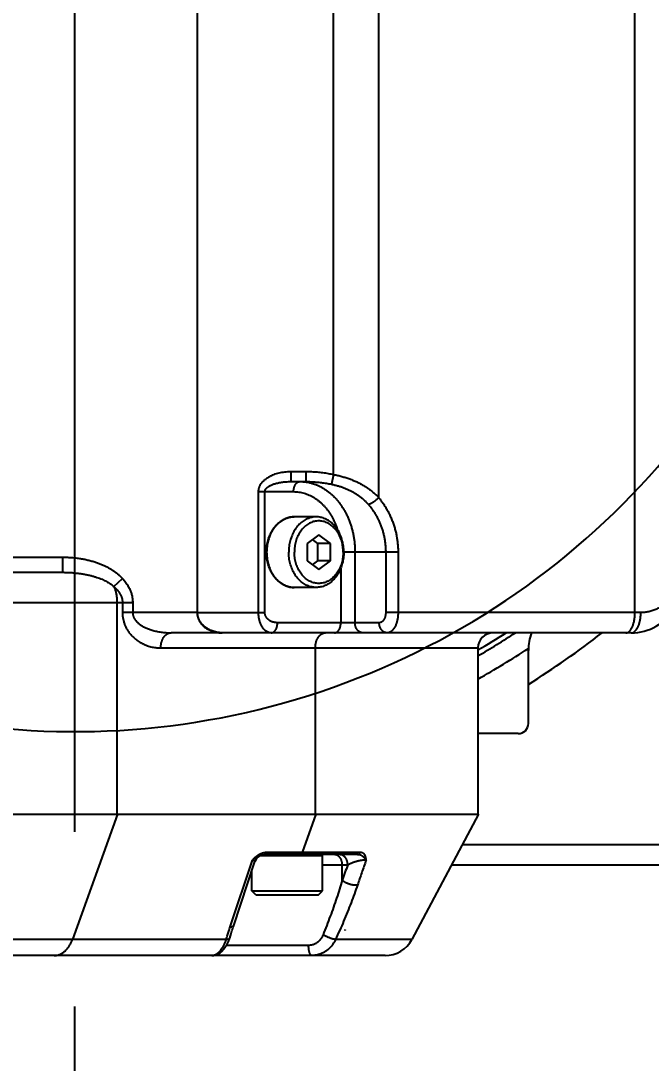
# Model space of a CAD drawing. Extents: x 0 to 4205, y 0 to 2970.
# Drawn here: x 2486.6 to 2549.1, y 2080.7 to 2184.1 of the extents above; entities that cross this region are included whole.
import ezdxf

# ---------------------------------------------------------------- set-up
doc = ezdxf.new("R2010")
doc.units = 0
doc.header["$LTSCALE"] = 231.275
doc.header["$PDMODE"] = 3
doc.header["$PDSIZE"] = 0.3125
doc.linetypes.add('CENTER', pattern=[0.6, 0.375, -0.075, 0.075, -0.075])
doc.layers.get('0').update_dxf_attribs({"linetype": 'CONTINUOUS'})
doc.layers.get('Defpoints').update_dxf_attribs({"linetype": 'CONTINUOUS'})
for name, color, linetype in [('5_ALL_CURVE', 7, 'CONTINUOUS'), ('95_ALL_DIM', 7, 'CONTINUOUS'), ('DEFAULT_1', 7, 'CENTER')]:
    doc.layers.add(name, color=color, linetype=linetype)
doc.styles.get("Standard").update_dxf_attribs({"font": 'txt', "width": 0.8})
doc.dimstyles.new('DIMSTYLE_1', dxfattribs={"dimtxt": 20, "dimasz": 7.5, "dimexe": 0.18, "dimexo": 0.0625, "dimgap": 0.09, "dimtad": 1, "dimdec": 3, "dimdsep": 46, "dimtxsty": 'Standard', "dimblk": 'OPEN', "dimblk1": 'OPEN', "dimblk2": 'OPEN', "dimcen": 0.09, "dimadec": 0, "dimazin": 0, "dimtp": 0.001, "dimtm": 0.001, "dimtfac": 1, "dimtdec": 3, "dimtofl": 0, "dimtmove": 0, "dimatfit": 3, "dimldrblk": 'OPEN', "dimfxl": 1, "dimtolj": 1, "dimarcsym": 0})
doc.dimstyles.new('DIMSTYLE_2', dxfattribs={"dimtxt": 20, "dimasz": 7.5, "dimexe": 0.18, "dimexo": 0.0625, "dimgap": 0.09, "dimtad": 1, "dimdec": 3, "dimdsep": 46, "dimtxsty": 'Standard', "dimblk": 'OPEN', "dimblk1": 'OPEN', "dimblk2": 'OPEN', "dimcen": 0.09, "dimadec": 0, "dimazin": 0, "dimtp": 0.5, "dimtm": 0.5, "dimtfac": 1, "dimtdec": 3, "dimtofl": 0, "dimtmove": 0, "dimatfit": 3, "dimldrblk": 'OPEN', "dimfxl": 1, "dimtolj": 1, "dimarcsym": 0})

# ---------------------------------------------------------------- blocks, each defined once
blk = doc.blocks.new('_OPEN')
at = {"color": 0, "linetype": 'ByBlock'}
for p, q in [((0, 0), (-1, 0.233)), ((-1, -0.233), (0, 0)), ((-1, 0), (0, 0))]:
    blk.add_line(p, q, dxfattribs=at)
blk = doc.blocks.new('*D2')
at = {"layer": '95_ALL_DIM', "color": 0, "lineweight": -2, "transparency": 16777216}
blk.add_line((2668.06, 1949.16), (2841.31, 1711.82), dxfattribs=at)
at = {"layer": 'Defpoints', "color": 0, "transparency": 16777216}
for p in [(2491.97, 2190.38), (2845.73, 1705.76)]:
    blk.add_point(p, dxfattribs=at)
at = {"layer": '95_ALL_DIM', "color": 0, "lineweight": -2, "transparency": 16777216, "xscale": 7.5, "yscale": 7.5, "zscale": 7.5, "rotation": 306.1288348603687}
blk.add_blockref('_OPEN', (2845.73, 1705.76), dxfattribs=at)
at = {"layer": '95_ALL_DIM', "color": 0, "transparency": 16777216, "insert": (2691.98, 1933.5), "char_height": 20, "attachment_point": 5, "rotation": 306.1288}
blk.add_mtext('\\A1;R600', dxfattribs=at)
blk = doc.blocks.new('*D5')
at = {"layer": '95_ALL_DIM', "color": 0, "lineweight": -2, "transparency": 16777216}
for p, q in [((2069.4, 2190.38), (2100.43, 2190.38)), ((2912.14, 2116.29), (2877.55, 2122.39))]:
    blk.add_line(p, q, dxfattribs=at)
blk.add_arc((2491.97, 2190.38), 391.71, 181.097, 348.903, dxfattribs=at)
at = {"layer": 'Defpoints', "color": 0, "transparency": 16777216}
for p in [(2055.25, 2190.38), (2069.34, 2190.38), (2912.2, 2116.28), (3077.93, 2087.06), (2647.12, 1830.7)]:
    blk.add_point(p, dxfattribs=at)
at = {"layer": '95_ALL_DIM', "color": 0, "lineweight": -2, "transparency": 16777216, "xscale": 7.5, "yscale": 7.5, "zscale": 7.5}
for p, rotation in [((2100.25, 2190.38), 90.54851822042205), ((2877.73, 2122.36), 79.45148177957547)]:
    blk.add_blockref('_OPEN', p, dxfattribs=dict(at, rotation=rotation))
at = {"layer": '95_ALL_DIM', "color": 0, "transparency": 16777216, "insert": (2375, 1827.12), "char_height": 20, "attachment_point": 5, "rotation": 342.1518}
blk.add_mtext('\\A1;+170°', dxfattribs=at)
blk = doc.blocks.new('*D6')
at = {"layer": '95_ALL_DIM', "color": 0, "lineweight": -2, "transparency": 16777216}
for p, q in [((1983.33, 2190.38), (2013.32, 2190.38)), ((2995.12, 2190.38), (2970.61, 2190.38))]:
    blk.add_line(p, q, dxfattribs=at)
blk.add_arc((2491.97, 2190.38), 478.82, 180.8975, 359.1025, dxfattribs=at)
at = {"layer": 'Defpoints', "color": 0, "transparency": 16777216}
for p in [(1968.14, 2190.38), (1983.27, 2190.38), (2995.19, 2190.38), (3015.79, 2190.38), (2731.38, 1775.71)]:
    blk.add_point(p, dxfattribs=at)
at = {"layer": '95_ALL_DIM', "color": 0, "lineweight": -2, "transparency": 16777216, "xscale": 7.5, "yscale": 7.5, "zscale": 7.5}
for p, rotation in [((2013.14, 2190.38), 90.44872673715903), ((2970.79, 2190.38), 89.55119192681701)]:
    blk.add_blockref('_OPEN', p, dxfattribs=dict(at, rotation=rotation))
at = {"layer": '95_ALL_DIM', "color": 0, "transparency": 16777216, "insert": (2335.91, 1748.39), "char_height": 20, "attachment_point": 5, "rotation": 340.5532}
blk.add_mtext('\\A1;+180° *3', dxfattribs=at)

msp = doc.modelspace()

# ---------------------------------------------------------------- linework, layer by layer
for p, q in [((2504.1118, 2255.3795), (2504.1118, 2125.3795)), ((2504.1557, 2125.3795), (2504.1557, 2255.3795)), ((2547.5443, 2125.3795), (2547.5443, 2255.3795)), ((2522.1235, 2136.7829), (2522.1235, 2243.9762)), ((2517.6513, 2139.0816), (2517.6513, 2241.6775)), ((2513.4096, 2139.3795), (2514.8813, 2139.3795)), ((2513.4096, 2139.3795), (2513.4096, 2138.3795)), ((2514.8813, 2139.3795), (2514.8813, 2138.3795)), ((2517.6513, 2139.0816), (2517.4402, 2138.1188)), ((2513.4096, 2138.3795), (2514.8813, 2138.3795)), ((2510.2081, 2137.3795), (2513.6823, 2137.3795)), ((2510.2081, 2125.3796), (2510.2081, 2137.3795)), ((2510.8328, 2125.3795), (2510.8328, 2137.3795)), ((2515.9312, 2134.8795), (2513.7448, 2134.8795)), ((2516.1811, 2133.0995), (2515.0179, 2132.2395)), ((2516.0949, 2132.2395), (2515.5564, 2132.6377)), ((2517.3443, 2132.2395), (2516.1811, 2133.0995)), ((2515.0179, 2132.2395), (2515.0179, 2130.5195)), ((2517.3443, 2132.2395), (2516.0949, 2132.2395)), ((2516.0949, 2130.5195), (2516.0949, 2132.2395)), ((2517.3443, 2130.5195), (2517.3443, 2132.2395)), ((2449.6262, 2130.8795), (2490.7797, 2130.8795)), ((2490.7797, 2129.3795), (2490.7797, 2130.8795)), ((2515.0179, 2130.5195), (2516.1811, 2129.6595)), ((2515.5564, 2130.1214), (2516.0949, 2130.5195)), ((2517.3443, 2130.5195), (2516.0949, 2130.5195)), ((2516.1811, 2129.6595), (2517.3443, 2130.5195)), ((2524.0449, 2131.3795), (2518.6643, 2131.3795)), ((2519.7731, 2131.3795), (2519.7731, 2124.3795)), ((2522.8168, 2131.3795), (2522.8168, 2125.3795)), ((2524.0449, 2131.3795), (2524.0449, 2125.3795)), ((2518.3675, 2129.7964), (2518.3675, 2124.3795)), ((2440.9681, 2129.3795), (2490.7797, 2129.3795)), ((2495.8612, 2127.962), (2496.7244, 2128.7533)), ((2515.9312, 2127.8795), (2513.7448, 2127.8795)), ((2440.9681, 2126.3795), (2497.7239, 2126.3795)), ((2496.167, 2126.3795), (2496.167, 2105.3795)), ((2496.7078, 2126.3795), (2496.7078, 2125.3795)), ((2497.7239, 2126.3795), (2497.7239, 2125.3795)), ((2504.1118, 2125.3795), (2496.7078, 2125.3795)), ((2504.1557, 2125.3795), (2510.8328, 2125.3795)), ((2548.124, 2125.3795), (2522.8168, 2125.3795)), ((2522.1779, 2124.3795), (2512.0828, 2124.3795)), ((2547.1716, 2123.3795), (2501.5248, 2123.3795)), ((2500.5087, 2121.8795), (2531.9681, 2121.8795)), ((2515.8375, 2121.8795), (2515.8375, 2105.3795)), ((2531.9681, 2121.8795), (2531.9681, 2105.3795)), ((2536.9681, 2114.3795), (2536.9681, 2121.6409)), ((2535.9681, 2113.3795), (2531.9681, 2113.3795)), ((2333.9681, 2105.3795), (2532.012, 2105.3795)), ((2496.2109, 2105.3795), (2491.7417, 2092.9711)), ((2515.8814, 2105.3795), (2514.5172, 2101.5917)), ((2532.012, 2105.3795), (2525.4143, 2092.9711)), ((2520.2874, 2101.5917), (2511.0271, 2101.5917)), ((2530.4169, 2102.3795), (2553.9681, 2102.3795)), ((2507.3978, 2094.2191), (2509.6053, 2100.849)), ((2507.7065, 2094.2458), (2509.8536, 2100.6951)), ((2516.5467, 2101.2795), (2510.3667, 2101.2795)), ((2520.0057, 2101.3795), (2510.7879, 2101.3795)), ((2516.5467, 2097.7795), (2516.5467, 2101.2795)), ((2509.5467, 2097.7795), (2509.5467, 2099.7732)), ((2516.5467, 2100.3795), (2519.0493, 2100.3795)), ((2518.5127, 2098.8299), (2518.5127, 2100.3795)), ((2529.3534, 2100.3795), (2566.9681, 2100.3795)), ((2509.5467, 2097.7795), (2516.5467, 2097.7795)), ((2509.9467, 2097.3795), (2509.5467, 2097.7795)), ((2509.9467, 2097.3795), (2516.1467, 2097.3795)), ((2516.1467, 2097.3795), (2516.5467, 2097.7795)), ((2518.808, 2093.8795), (2518.7409, 2093.8795)), ((2518.808, 2093.93), (2518.808, 2093.8795)), ((2507.0028, 2092.9711), (2434.3015, 2092.9711)), ((2515.1735, 2092.3795), (2507.0303, 2092.3795)), ((2525.4143, 2092.9711), (2517.845, 2092.9711)), ((2522.7655, 2091.3795), (2431.0574, 2091.3795))]:
    msp.add_line(p, q)
for points in [[(2510.5731, 2101.3529), (2510.5855, 2101.3557), (2510.6106, 2101.361), (2510.6353, 2101.3656), (2510.6596, 2101.3696), (2510.6836, 2101.3729), (2510.7071, 2101.3755), (2510.7302, 2101.3774), (2510.7529, 2101.3787), (2510.775, 2101.3794), (2510.7876, 2101.3795)], [(2507.3491, 2093.1092), (2507.4842, 2093.5516), (2507.5274, 2093.6898), (2507.5712, 2093.8283), (2507.6157, 2093.9671), (2507.6607, 2094.1063), (2507.7065, 2094.2458)], [(2505.5647, 2091.3795), (2505.5808, 2091.3796), (2505.617, 2091.3806), (2505.6532, 2091.3826), (2505.6892, 2091.3855), (2505.7252, 2091.3895), (2505.7612, 2091.3944), (2505.7973, 2091.4004), (2505.8334, 2091.4074), (2505.8696, 2091.4155), (2505.9059, 2091.4246), (2505.9424, 2091.4348), (2505.979, 2091.4462), (2506.0159, 2091.4587), (2506.0529, 2091.4725), (2506.0901, 2091.4874), (2506.1273, 2091.5036), (2506.1647, 2091.5211), (2506.2019, 2091.5398), (2506.239, 2091.5596), (2506.276, 2091.5808), (2506.3128, 2091.6031), (2506.3493, 2091.6266), (2506.3856, 2091.6512), (2506.4215, 2091.677), (2506.457, 2091.7039), (2506.4922, 2091.732), (2506.5271, 2091.7612), (2506.5618, 2091.7917), (2506.5963, 2091.8235), (2506.6307, 2091.8567), (2506.665, 2091.8914), (2506.6993, 2091.9276), (2506.7335, 2091.9656), (2506.768, 2092.0056), (2506.8024, 2092.0474), (2506.8364, 2092.0905), (2506.8698, 2092.135), (2506.9028, 2092.1808), (2506.9348, 2092.2273), (2506.9657, 2092.2743), (2506.9957, 2092.3218), (2507.0248, 2092.3701), (2507.0531, 2092.4189), (2507.0805, 2092.4683), (2507.1071, 2092.5184), (2507.1329, 2092.5691), (2507.1579, 2092.6203), (2507.1822, 2092.6722), (2507.2057, 2092.7247), (2507.2284, 2092.7777), (2507.2504, 2092.8314), (2507.2716, 2092.8857), (2507.2921, 2092.9406), (2507.3118, 2092.9962), (2507.3308, 2093.0524), (2507.3491, 2093.1092)]]:
    msp.add_lwpolyline(points)
for centre, radius, start, end in [((2547.1716, 2128.3795), 5, 269.999977, 329.2), ((2533.4681, 2121.8795), 1.5, 90, 180), ((2491.9681, 2190.3795), 80, 300.000217, 303.122204), ((2491.9681, 2190.3795), 79.5, 300.210819, 302.562345), ((2541.9681, 2121.6409), 5, 159.651408, 180), ((2491.9681, 2190.3795), 85, 301.96602, 307.978632), ((2491.9681, 2190.3795), 82, 299.19667, 303.286465), ((2535.9681, 2114.3795), 1, 270, 360), ((2510.8025, 2100.3795), 1, 103.239772, 161.584326), ((2516.4467, 2101.2795), 0.1, 0, 90), ((2522.7655, 2094.3795), 3, 270, 332)]:
    msp.add_arc(centre, radius, start, end)
for points, start_tangent, end_tangent in [([(2510.2081, 2137.3795), (2510.2108, 2137.4624), (2510.2193, 2137.5469), (2510.2342, 2137.6344), (2510.2563, 2137.7254), (2510.2869, 2137.8206), (2510.3273, 2137.9202), (2510.3788, 2138.024), (2510.4429, 2138.1313), (2510.5206, 2138.2414), (2510.6129, 2138.353), (2510.7206, 2138.465), (2510.8447, 2138.5765), (2510.9866, 2138.6867), (2511.1472, 2138.7946), (2511.3274, 2138.8988), (2511.528, 2138.9977), (2511.7489, 2139.0894), (2511.9897, 2139.1721), (2512.2484, 2139.2433), (2512.5223, 2139.3012), (2512.8086, 2139.344), (2513.1052, 2139.3705), (2513.4096, 2139.3795)], (0.00001801, 1), (1, -0.00000557)), ([(2514.8813, 2139.3795), (2515.4463, 2139.3674), (2516.0075, 2139.3311), (2516.5632, 2139.271), (2517.1117, 2139.1877), (2517.6513, 2139.0816)], (1, -0.00000032), (0.97678941, -0.21420188)), ([(2517.6513, 2139.0816), (2518.0697, 2138.9913), (2518.4734, 2138.8884), (2518.8655, 2138.7721), (2519.2459, 2138.6418), (2519.6134, 2138.4977), (2519.9691, 2138.3392), (2520.3137, 2138.1654), (2520.6464, 2137.9762), (2520.9677, 2137.7706), (2521.2769, 2137.5485), (2521.573, 2137.3099), (2521.8554, 2137.0547), (2522.1235, 2136.7829)], (0.98107511, -0.19362757), (0.6813685, -0.73194055)), ([(2510.8328, 2137.3795), (2510.835, 2137.4209), (2510.8418, 2137.4632), (2510.8538, 2137.5069), (2510.8716, 2137.5525), (2510.8962, 2137.6001), (2510.9287, 2137.6499), (2510.9702, 2137.7018), (2511.0218, 2137.7554), (2511.0843, 2137.8104), (2511.1586, 2137.8663), (2511.2453, 2137.9222), (2511.3452, 2137.978), (2511.4594, 2138.0331), (2511.5886, 2138.0871), (2511.7337, 2138.1391), (2511.8951, 2138.1886), (2512.0729, 2138.2345), (2512.2667, 2138.2758), (2512.475, 2138.3114), (2512.6954, 2138.3404), (2512.9259, 2138.3618), (2513.1646, 2138.375), (2513.4096, 2138.3795)], (0.00001173, 1), (1, -0.00000099)), ([(2513.6823, 2137.3795), (2513.685, 2137.4718), (2513.693, 2137.5633), (2513.7062, 2137.6532), (2513.7245, 2137.7408), (2513.7478, 2137.8253), (2513.7759, 2137.906), (2513.8085, 2137.9822), (2513.8454, 2138.0532), (2513.8862, 2138.1185), (2513.9306, 2138.1775), (2513.9782, 2138.2297), (2514.0286, 2138.2747), (2514.0814, 2138.312), (2514.1361, 2138.3414), (2514.1922, 2138.3625), (2514.2494, 2138.3753), (2514.307, 2138.3795)], (0, 1), (1, 0)), ([(2514.307, 2138.3795), (2514.6135, 2138.3685), (2514.919, 2138.3355), (2515.2226, 2138.2806), (2515.5233, 2138.204), (2515.8202, 2138.106), (2516.1123, 2137.9867), (2516.3988, 2137.8467), (2516.6787, 2137.6863), (2516.9511, 2137.5061), (2517.2151, 2137.3066), (2517.4701, 2137.0885), (2517.7151, 2136.8524), (2517.9493, 2136.599), (2518.1721, 2136.3293), (2518.3828, 2136.044), (2518.5806, 2135.744), (2518.7649, 2135.4302), (2518.9353, 2135.1038), (2519.0911, 2134.7656), (2519.2318, 2134.4167), (2519.357, 2134.0583), (2519.4664, 2133.6915), (2519.5595, 2133.3174), (2519.6361, 2132.9372), (2519.6959, 2132.5521), (2519.7387, 2132.1633), (2519.7645, 2131.772), (2519.7731, 2131.3795)], (1, 0), (0, -1)), ([(2514.8813, 2138.3795), (2515.4032, 2138.3689), (2515.9217, 2138.3371), (2516.435, 2138.2846), (2516.9417, 2138.2116), (2517.4402, 2138.1188)], (1, -0.00000022), (0.9791017, -0.20337125)), ([(2517.4402, 2138.1188), (2517.7875, 2138.0398), (2518.1218, 2137.9498), (2518.4456, 2137.848), (2518.7589, 2137.734), (2519.0608, 2137.608), (2519.3523, 2137.4692), (2519.6339, 2137.3171), (2519.9051, 2137.1516), (2520.1663, 2136.9718), (2520.4172, 2136.7774), (2520.6567, 2136.5686), (2520.8846, 2136.3453), (2521.1004, 2136.1075)], (0.97910139, -0.20337275), (0.64999512, -0.75993838)), ([(2513.6823, 2137.3795), (2513.945, 2137.3701), (2514.2069, 2137.3418), (2514.4671, 2137.2948), (2514.7249, 2137.2291), (2514.9793, 2137.145), (2515.2297, 2137.0428), (2515.4753, 2136.9228), (2515.7152, 2136.7853), (2515.9486, 2136.6309), (2516.175, 2136.4599), (2516.3935, 2136.2729), (2516.6035, 2136.0705), (2516.8043, 2135.8534), (2516.9953, 2135.6222), (2517.1758, 2135.3776), (2517.3454, 2135.1205), (2517.5034, 2134.8516), (2517.6494, 2134.5717), (2517.7829, 2134.2818), (2517.9036, 2133.9828), (2518.0109, 2133.6756), (2518.0274, 2133.6238)], (1, 0), (0.30039324, -0.95381544)), ([(2522.1234, 2136.7829), (2522.0599, 2136.7185), (2521.993, 2136.6546), (2521.9233, 2136.5919), (2521.8513, 2136.5309), (2521.7778, 2136.4721), (2521.7034, 2136.4161), (2521.6288, 2136.3634), (2521.5546, 2136.3144), (2521.4814, 2136.2696), (2521.41, 2136.2293), (2521.341, 2136.194), (2521.2749, 2136.1639), (2521.2124, 2136.1393), (2521.1541, 2136.1204), (2521.1004, 2136.1075)], (-0.69059919, -0.72323769), (-0.98158012, -0.19105093)), ([(2522.1235, 2136.7829), (2522.3793, 2136.4606), (2522.619, 2136.1241), (2522.8416, 2135.7746), (2523.0465, 2135.4133), (2523.2334, 2135.041), (2523.4018, 2134.6588), (2523.5513, 2134.2678), (2523.6814, 2133.8694), (2523.792, 2133.4643), (2523.8829, 2133.0534), (2523.9538, 2132.6378), (2524.0044, 2132.2192), (2524.0348, 2131.7992), (2524.0449, 2131.3795)], (0.64220535, -0.76653264), (0.00000196, -1)), ([(2521.1004, 2136.1075), (2521.329, 2135.8255), (2521.5431, 2135.531), (2521.7419, 2135.2252), (2521.925, 2134.909), (2522.0919, 2134.5833), (2522.2424, 2134.2489), (2522.3759, 2133.9068), (2522.4921, 2133.5581), (2522.5909, 2133.2037), (2522.6721, 2132.8441), (2522.7354, 2132.4805), (2522.7807, 2132.1143), (2522.8078, 2131.7468), (2522.8168, 2131.3795)], (0.6499932, -0.75994003), (0.00000071, -1)), ([(2510.9898, 2131.3795), (2511.0238, 2131.9278), (2511.1248, 2132.4626), (2511.2905, 2132.9707), (2511.5169, 2133.4396), (2511.7983, 2133.8576), (2512.1277, 2134.2141), (2512.4966, 2134.5004), (2512.8958, 2134.7095), (2513.3153, 2134.8368), (2513.7448, 2134.8795)], (0, 1), (1, 0)), ([(2513.7448, 2134.8795), (2513.3173, 2134.8364), (2512.9002, 2134.7082), (2512.504, 2134.498), (2512.1383, 2134.2111), (2511.8123, 2133.8545), (2511.5339, 2133.437), (2511.3096, 2132.9685), (2511.1454, 2132.4608), (2511.0454, 2131.9269), (2511.0118, 2131.3795)], (-1, 0), (0, -1)), ([(2515.9312, 2134.8795), (2515.7055, 2134.8676), (2515.2603, 2134.7724), (2514.8334, 2134.5847), (2514.4364, 2134.3096), (2514.0802, 2133.9546), (2513.7745, 2133.5293), (2513.5276, 2133.0453), (2513.3463, 2132.516), (2513.2355, 2131.9556), (2513.1982, 2131.3795)], (-1, 0), (0, -1)), ([(2518.6643, 2131.3795), (2518.627, 2131.9556), (2518.5162, 2132.516), (2518.3349, 2133.0453), (2518.088, 2133.5293), (2517.7823, 2133.9546), (2517.4261, 2134.3096), (2517.0291, 2134.5847), (2516.6021, 2134.7724), (2516.1569, 2134.8676), (2515.9312, 2134.8795)], (0, 1), (-1, 0)), ([(2518.6018, 2131.3795), (2518.565, 2131.9178), (2518.4558, 2132.4398), (2518.2775, 2132.9295), (2518.0355, 2133.3722), (2517.7371, 2133.7543), (2517.3915, 2134.0642), (2517.009, 2134.2926), (2516.6015, 2134.4324), (2516.1811, 2134.4795), (2515.7608, 2134.4324), (2515.3532, 2134.2926), (2514.9708, 2134.0642), (2514.6251, 2133.7543), (2514.3267, 2133.3722), (2514.0847, 2132.9295), (2513.9064, 2132.4398), (2513.7972, 2131.9178), (2513.7604, 2131.3795)], (0, 1), (0, -1)), ([(2490.7797, 2130.8795), (2491.276, 2130.8694), (2491.7546, 2130.8397), (2492.2151, 2130.792), (2492.6576, 2130.7271), (2493.0807, 2130.6466), (2493.483, 2130.5519), (2493.8642, 2130.4443), (2494.2241, 2130.3252), (2494.5629, 2130.1959), (2494.8806, 2130.0577), (2495.1776, 2129.9117), (2495.4543, 2129.759), (2495.7114, 2129.6007), (2495.9494, 2129.4377), (2496.1688, 2129.2708), (2496.3706, 2129.1008), (2496.5555, 2128.9282), (2496.7244, 2128.7533)], (1, 0.00000093), (0.67571106, -0.73716657)), ([(2513.7448, 2127.8795), (2513.3155, 2127.9222), (2512.8961, 2128.0494), (2512.4968, 2128.2586), (2512.1276, 2128.545), (2511.7981, 2128.9018), (2511.5166, 2129.3199), (2511.2903, 2129.7889), (2511.1247, 2130.297), (2511.0238, 2130.8316), (2510.9898, 2131.3795)], (-1, 0), (0, 1)), ([(2511.0118, 2131.3795), (2511.0454, 2130.8322), (2511.1454, 2130.2983), (2511.3096, 2129.7905), (2511.5339, 2129.322), (2511.8123, 2128.9045), (2512.1383, 2128.548), (2512.504, 2128.261), (2512.9002, 2128.0508), (2513.3173, 2127.9226), (2513.7448, 2127.8795)], (0, -1), (1, 0)), ([(2515.9312, 2127.8796), (2515.7055, 2127.8915), (2515.2603, 2127.9866), (2514.8334, 2128.1743), (2514.4364, 2128.4494), (2514.0802, 2128.8045), (2513.7745, 2129.2298), (2513.5276, 2129.7137), (2513.3463, 2130.2431), (2513.2355, 2130.8035), (2513.1982, 2131.3795)], (-1, 0), (0, 1)), ([(2518.6018, 2131.3795), (2518.565, 2130.8412), (2518.4558, 2130.3193), (2518.2775, 2129.8295), (2518.0355, 2129.3869), (2517.7371, 2129.0048), (2517.3915, 2128.6949), (2517.009, 2128.4665), (2516.6015, 2128.3266), (2516.1811, 2128.2795), (2515.7608, 2128.3266), (2515.3532, 2128.4665), (2514.9708, 2128.6949), (2514.6251, 2129.0048), (2514.3267, 2129.3869), (2514.0847, 2129.8295), (2513.9064, 2130.3193), (2513.7972, 2130.8412), (2513.7604, 2131.3795)], (0, -1), (0, 1)), ([(2518.6643, 2131.3795), (2518.627, 2130.8035), (2518.5162, 2130.2431), (2518.3349, 2129.7137), (2518.088, 2129.2298), (2517.7823, 2128.8045), (2517.4261, 2128.4494), (2517.0291, 2128.1743), (2516.6021, 2127.9866), (2516.1569, 2127.8915), (2515.9312, 2127.8796)], (0, -1), (-1, 0)), ([(2490.7797, 2129.3795), (2491.2143, 2129.3728), (2491.6314, 2129.353), (2492.0311, 2129.3211), (2492.4136, 2129.2779), (2492.7779, 2129.2243), (2493.1231, 2129.1611), (2493.449, 2129.0894), (2493.7557, 2129.01), (2494.0436, 2128.9238), (2494.3128, 2128.8316), (2494.5638, 2128.7343), (2494.7971, 2128.6325), (2495.0134, 2128.527), (2495.2132, 2128.4183), (2495.3971, 2128.307), (2495.5659, 2128.1937), (2495.7203, 2128.0786), (2495.8613, 2127.962)], (1, 0.00000019), (0.75346684, -0.65748591)), ([(2496.7244, 2128.7533), (2496.8786, 2128.5762), (2497.0183, 2128.3977), (2497.1436, 2128.2189), (2497.2546, 2128.0408), (2497.3518, 2127.8643), (2497.4358, 2127.6903), (2497.5075, 2127.5187), (2497.5677, 2127.3495), (2497.6172, 2127.1826), (2497.6567, 2127.0181), (2497.6866, 2126.8557), (2497.7075, 2126.6954), (2497.7198, 2126.5368), (2497.7239, 2126.3795)], (0.6757133, -0.73716453), (0.0000084, -1)), ([(2495.8613, 2127.962), (2495.9181, 2127.818), (2495.9695, 2127.6696), (2496.0152, 2127.5172), (2496.0551, 2127.3613), (2496.089, 2127.2023), (2496.117, 2127.0408), (2496.1388, 2126.8773), (2496.1544, 2126.7122), (2496.1638, 2126.5461), (2496.167, 2126.3795)], (0.38768649, -0.92179129), (0, -1)), ([(2495.8613, 2127.962), (2495.9918, 2127.844), (2496.1101, 2127.725), (2496.2163, 2127.6058), (2496.3103, 2127.487), (2496.3927, 2127.3694), (2496.4638, 2127.2533), (2496.5245, 2127.139), (2496.5755, 2127.0262), (2496.6175, 2126.9149), (2496.6509, 2126.8052), (2496.6762, 2126.697), (2496.6939, 2126.5901), (2496.7044, 2126.4844), (2496.7078, 2126.3795)], (0.75869732, -0.6514433), (0.00000472, -1)), ([(2550.9872, 2126.8434), (2550.8825, 2126.6953), (2550.7673, 2126.5518), (2550.6418, 2126.4136), (2550.5064, 2126.2813), (2550.3614, 2126.1558), (2550.2073, 2126.0376), (2550.0446, 2125.9276), (2549.874, 2125.8262), (2549.6964, 2125.7343), (2549.5126, 2125.6522), (2549.3234, 2125.5805), (2549.1297, 2125.5193), (2548.9323, 2125.4691), (2548.7321, 2125.4299), (2548.5301, 2125.4019), (2548.327, 2125.3851), (2548.124, 2125.3795)], (-0.5522119, -0.8337038), (-1, -0.00000138)), ([(2496.7078, 2125.3795), (2496.7101, 2125.2586), (2496.717, 2125.1363), (2496.7288, 2125.0121), (2496.7458, 2124.8856), (2496.7685, 2124.7566), (2496.7972, 2124.625), (2496.8324, 2124.4907), (2496.8747, 2124.3538), (2496.9246, 2124.2144), (2496.9828, 2124.0725), (2497.0497, 2123.9287), (2497.1258, 2123.7838), (2497.2112, 2123.6388), (2497.3059, 2123.4948), (2497.4105, 2123.352), (2497.5255, 2123.2107), (2497.6514, 2123.0714), (2497.7885, 2122.935), (2497.9371, 2122.8022), (2498.0972, 2122.6741), (2498.2691, 2122.5517), (2498.4524, 2122.4359), (2498.647, 2122.3281), (2498.8524, 2122.2293), (2499.0678, 2122.1408), (2499.2926, 2122.0635), (2499.5253, 2121.9987), (2499.7644, 2121.9473), (2500.0087, 2121.9099), (2500.2572, 2121.8872), (2500.5087, 2121.8795)], (0.00000728, -1), (1, 0.0000013)), ([(2497.7239, 2125.3795), (2497.7261, 2125.3105), (2497.7331, 2125.2406), (2497.7449, 2125.1696), (2497.7619, 2125.0973), (2497.7846, 2125.0236), (2497.8133, 2124.9484), (2497.8485, 2124.8716), (2497.8908, 2124.7934), (2497.9407, 2124.7137), (2497.9989, 2124.6327), (2498.0658, 2124.5505), (2498.1419, 2124.4677), (2498.2273, 2124.3848), (2498.322, 2124.3026), (2498.4266, 2124.221), (2498.5416, 2124.1402), (2498.6675, 2124.0606), (2498.8046, 2123.9826), (2498.9532, 2123.9068), (2499.1133, 2123.8336), (2499.2851, 2123.7636), (2499.4685, 2123.6975), (2499.6631, 2123.6359), (2499.8684, 2123.5794), (2500.0839, 2123.5288), (2500.3087, 2123.4847), (2500.5414, 2123.4476), (2500.7805, 2123.4183), (2501.0248, 2123.3969), (2501.2733, 2123.3839), (2501.5248, 2123.3795)], (0.00000583, -1), (1, 0.00000022)), ([(2504.1118, 2125.3795), (2504.1143, 2125.2905), (2504.1218, 2125.2013), (2504.1343, 2125.1118), (2504.1521, 2125.0219), (2504.1754, 2124.9313), (2504.2045, 2124.8401), (2504.2397, 2124.7481), (2504.2815, 2124.6553), (2504.3303, 2124.5618), (2504.3867, 2124.4677), (2504.4513, 2124.3733), (2504.5246, 2124.2786), (2504.6073, 2124.1843), (2504.7, 2124.0908), (2504.8031, 2123.9988), (2504.9173, 2123.9091), (2505.0427, 2123.8226), (2505.1795, 2123.7403), (2505.3277, 2123.6635), (2505.4868, 2123.5935), (2505.6563, 2123.5314), (2505.8351, 2123.4785), (2506.0218, 2123.436), (2506.2148, 2123.4049), (2506.4122, 2123.3859), (2506.6118, 2123.3795)], (0, -1), (1, 0)), ([(2506.6118, 2123.3798), (2506.4089, 2123.3893), (2506.1662, 2123.4182), (2505.9317, 2123.4652), (2505.7087, 2123.5286), (2505.4998, 2123.6062), (2505.3069, 2123.6956), (2505.1312, 2123.7945), (2504.9729, 2123.9005), (2504.8319, 2124.0116), (2504.7076, 2124.1261), (2504.5991, 2124.2424), (2504.5053, 2124.3595), (2504.4251, 2124.4765), (2504.3573, 2124.5928), (2504.3008, 2124.7082), (2504.2547, 2124.8224), (2504.2181, 2124.9355), (2504.1904, 2125.0475), (2504.171, 2125.1587), (2504.1595, 2125.2693), (2504.1557, 2125.3795)], (-0.99990125, 0.01405327), (0, 1)), ([(2511.4581, 2123.3795), (2511.3539, 2123.3865), (2511.2508, 2123.4072), (2511.1495, 2123.4414), (2511.051, 2123.4885), (2510.9562, 2123.5478), (2510.8656, 2123.6184), (2510.78, 2123.6994), (2510.6996, 2123.7897), (2510.6251, 2123.8883), (2510.5565, 2123.9942), (2510.4941, 2124.1063), (2510.4379, 2124.2238), (2510.388, 2124.3457), (2510.3444, 2124.4713), (2510.3069, 2124.6001), (2510.2756, 2124.731), (2510.2505, 2124.8631), (2510.2314, 2124.9952), (2510.2181, 2125.1261), (2510.2105, 2125.2545), (2510.2081, 2125.3796)], (-1, -0.00000311), (-0.00004286, 1)), ([(2512.0828, 2124.3795), (2511.9786, 2124.383), (2511.8755, 2124.3934), (2511.7742, 2124.4105), (2511.6757, 2124.434), (2511.5809, 2124.4637), (2511.4903, 2124.499), (2511.4046, 2124.5395), (2511.3243, 2124.5846), (2511.2498, 2124.6339), (2511.1812, 2124.6869), (2511.1188, 2124.7429), (2511.0626, 2124.8016), (2511.0127, 2124.8626), (2510.9691, 2124.9254), (2510.9316, 2124.9898), (2510.9003, 2125.0553), (2510.8752, 2125.1213), (2510.8561, 2125.1874), (2510.8428, 2125.2528), (2510.8352, 2125.317), (2510.8328, 2125.3795)], (-1, 0.00000029), (-0.00001347, 1)), ([(2522.8168, 2125.3795), (2522.815, 2125.3051), (2522.8097, 2125.231), (2522.8009, 2125.1578), (2522.7886, 2125.0857), (2522.7729, 2125.0153), (2522.7539, 2124.9469), (2522.7317, 2124.8808), (2522.7064, 2124.8176), (2522.6781, 2124.7574), (2522.647, 2124.7006), (2522.6133, 2124.6477), (2522.5771, 2124.5988), (2522.5387, 2124.5542), (2522.4982, 2124.5143), (2522.4559, 2124.4792), (2522.412, 2124.4491), (2522.3668, 2124.4242), (2522.3205, 2124.4048), (2522.2734, 2124.3908), (2522.2258, 2124.3823), (2522.1779, 2124.3795)], (-0.00000426, -1), (-1, -0.00000989)), ([(2524.0449, 2125.3795), (2524.0419, 2125.2306), (2524.0328, 2125.0825), (2524.0178, 2124.936), (2523.9969, 2124.7919), (2523.9703, 2124.6511), (2523.938, 2124.5142), (2523.9002, 2124.3822), (2523.8571, 2124.2556), (2523.8091, 2124.1352), (2523.7562, 2124.0217), (2523.6989, 2123.9158), (2523.6374, 2123.818), (2523.572, 2123.7289), (2523.5032, 2123.649), (2523.4313, 2123.5788), (2523.3568, 2123.5187), (2523.2799, 2123.469), (2523.2013, 2123.43), (2523.1212, 2123.402), (2523.0402, 2123.3852), (2522.9588, 2123.3795)], (-0.00000213, -1), (-1, -0.00000207)), ([(2546.6499, 2123.3795), (2546.72, 2123.3857), (2546.7898, 2123.4042), (2546.8587, 2123.4348), (2546.9262, 2123.4774), (2546.9921, 2123.5318), (2547.0559, 2123.5975), (2547.1172, 2123.6743), (2547.1756, 2123.7615), (2547.2307, 2123.8587), (2547.2823, 2123.9653), (2547.33, 2124.0806), (2547.3735, 2124.204), (2547.4125, 2124.3345), (2547.4468, 2124.4716), (2547.4762, 2124.6142), (2547.5005, 2124.7615), (2547.5196, 2124.9126), (2547.5333, 2125.0667), (2547.5415, 2125.2226), (2547.5443, 2125.3795)], (1, 0), (0, 1)), ([(2547.1716, 2123.3795), (2547.2463, 2123.3857), (2547.3206, 2123.4042), (2547.3939, 2123.4348), (2547.4659, 2123.4774), (2547.5361, 2123.5318), (2547.604, 2123.5975), (2547.6692, 2123.6743), (2547.7314, 2123.7615), (2547.7901, 2123.8587), (2547.845, 2123.9653), (2547.8958, 2124.0806), (2547.9421, 2124.204), (2547.9836, 2124.3345), (2548.0202, 2124.4716), (2548.0515, 2124.6142), (2548.0774, 2124.7615), (2548.0977, 2124.9126), (2548.1123, 2125.0667), (2548.1211, 2125.2226), (2548.124, 2125.3795)], (1, 0), (0, 1)), ([(2511.4581, 2123.3795), (2511.5157, 2123.3838), (2511.5729, 2123.3966), (2511.629, 2123.4177), (2511.6837, 2123.4471), (2511.7365, 2123.4844), (2511.7869, 2123.5293), (2511.8345, 2123.5815), (2511.8789, 2123.6405), (2511.9197, 2123.7058), (2511.9566, 2123.7769), (2511.9892, 2123.8531), (2512.0173, 2123.9338), (2512.0406, 2124.0183), (2512.0589, 2124.1059), (2512.0721, 2124.1958), (2512.0801, 2124.2873), (2512.0828, 2124.3795)], (1, 0), (0, 1)), ([(2517.7428, 2123.3795), (2517.8005, 2123.3838), (2517.8576, 2123.3966), (2517.9138, 2123.4177), (2517.9685, 2123.4471), (2518.0213, 2123.4844), (2518.0717, 2123.5293), (2518.1193, 2123.5815), (2518.1637, 2123.6405), (2518.2045, 2123.7058), (2518.2414, 2123.7769), (2518.274, 2123.8531), (2518.302, 2123.9338), (2518.3254, 2124.0183), (2518.3437, 2124.1059), (2518.3569, 2124.1958), (2518.3649, 2124.2873), (2518.3675, 2124.3795)], (1, 0), (0, 1)), ([(2520.554, 2123.3795), (2520.4819, 2123.3838), (2520.4105, 2123.3966), (2520.3403, 2123.4177), (2520.2719, 2123.4471), (2520.2059, 2123.4844), (2520.1429, 2123.5293), (2520.0834, 2123.5815), (2520.0279, 2123.6405), (2519.9769, 2123.7058), (2519.9308, 2123.7769), (2519.8901, 2123.8531), (2519.855, 2123.9338), (2519.8258, 2124.0183), (2519.8029, 2124.1059), (2519.7864, 2124.1958), (2519.7764, 2124.2873), (2519.7731, 2124.3795)], (-1, 0), (0, 1)), ([(2522.9588, 2123.3795), (2522.8867, 2123.3838), (2522.8153, 2123.3966), (2522.7451, 2123.4177), (2522.6767, 2123.4471), (2522.6107, 2123.4844), (2522.5477, 2123.5293), (2522.4882, 2123.5815), (2522.4327, 2123.6405), (2522.3817, 2123.7058), (2522.3356, 2123.7769), (2522.2949, 2123.8531), (2522.2598, 2123.9338), (2522.2306, 2124.0183), (2522.2077, 2124.1059), (2522.1912, 2124.1958), (2522.1812, 2124.2873), (2522.1779, 2124.3795)], (-1, 0), (0, 1)), ([(2500.5087, 2121.8795), (2500.5113, 2121.9865), (2500.519, 2122.093), (2500.5319, 2122.1984), (2500.5499, 2122.3021), (2500.5728, 2122.4037), (2500.6005, 2122.5027), (2500.633, 2122.5984), (2500.67, 2122.6905), (2500.7114, 2122.7784), (2500.7569, 2122.8618), (2500.8063, 2122.9402), (2500.8594, 2123.0132), (2500.9159, 2123.0803), (2500.9754, 2123.1414), (2501.0378, 2123.1961), (2501.1027, 2123.244), (2501.1697, 2123.285), (2501.2385, 2123.3188), (2501.3088, 2123.3453), (2501.3802, 2123.3643), (2501.4523, 2123.3757), (2501.5248, 2123.3795)], (0, 1), (1, 0)), ([(2506.6557, 2123.3795), (2506.6118, 2123.3798)], (-1, 0), (-0.99990125, 0.01405327)), ([(2515.8375, 2121.8795), (2515.8399, 2121.9819), (2515.847, 2122.0838), (2515.8588, 2122.1847), (2515.8752, 2122.2842), (2515.8962, 2122.3819), (2515.9216, 2122.4771), (2515.9514, 2122.5696), (2515.9854, 2122.6589), (2516.0235, 2122.7446), (2516.0654, 2122.8262), (2516.111, 2122.9034), (2516.1601, 2122.9758), (2516.2124, 2123.0431), (2516.2676, 2123.105), (2516.3257, 2123.1612), (2516.3861, 2123.2114), (2516.4488, 2123.2553), (2516.5133, 2123.2929), (2516.5795, 2123.3239), (2516.6469, 2123.3482), (2516.7152, 2123.3656), (2516.7843, 2123.376), (2516.8536, 2123.3795)], (0, 1), (1, 0)), ([(2511.0271, 2101.5917), (2510.93, 2101.5878), (2510.8303, 2101.576), (2510.7287, 2101.5563), (2510.6258, 2101.5289), (2510.522, 2101.494), (2510.418, 2101.4518), (2510.3157, 2101.4032), (2510.2195, 2101.3511), (2510.1354, 2101.3002), (2510.0624, 2101.2519), (2509.9987, 2101.2065), (2509.943, 2101.1642), (2509.8934, 2101.1246), (2509.8499, 2101.0879), (2509.8114, 2101.0542), (2509.7767, 2101.0226), (2509.7456, 2100.9933), (2509.7179, 2100.9664), (2509.693, 2100.9416), (2509.67, 2100.9181), (2509.6482, 2100.8953), (2509.6268, 2100.8725), (2509.6053, 2100.849)], (-1, -0.00000257), (-0.67123957, -0.74124047)), ([(2510.7879, 2101.3795), (2510.8171, 2101.3819), (2510.846, 2101.3889), (2510.8743, 2101.4004), (2510.9015, 2101.4164), (2510.9274, 2101.4367), (2510.9517, 2101.4609), (2510.974, 2101.4889), (2510.9942, 2101.5203), (2511.012, 2101.5547), (2511.0271, 2101.5917)], (1, 0), (0.33886402, 0.94083536)), ([(2514.2779, 2101.3795), (2514.3045, 2101.3815), (2514.3309, 2101.3872), (2514.3567, 2101.3968), (2514.3818, 2101.4101), (2514.4059, 2101.427), (2514.4287, 2101.4472), (2514.4501, 2101.4707), (2514.4698, 2101.4971), (2514.4877, 2101.5263), (2514.5035, 2101.558), (2514.5172, 2101.5917)], (1, 0), (0.33886446, 0.9408352)), ([(2520.0057, 2101.3795), (2520.0401, 2101.3819), (2520.0742, 2101.3889), (2520.1074, 2101.4004), (2520.1395, 2101.4164), (2520.17, 2101.4367), (2520.1986, 2101.4609), (2520.2249, 2101.4889), (2520.2487, 2101.5203), (2520.2696, 2101.5547), (2520.2874, 2101.5917)], (1, -0.00000042), (0.39044752, 0.92062518)), ([(2520.876, 2100.849), (2520.8755, 2100.8726), (2520.8748, 2100.895), (2520.8739, 2100.9169), (2520.8726, 2100.9391), (2520.8709, 2100.9622), (2520.8687, 2100.9869), (2520.8657, 2101.0138), (2520.8618, 2101.0434), (2520.8566, 2101.0754), (2520.8499, 2101.1098), (2520.8412, 2101.147), (2520.8298, 2101.1872), (2520.815, 2101.2305), (2520.7959, 2101.2765), (2520.7709, 2101.3253), (2520.7389, 2101.3753), (2520.7001, 2101.4234), (2520.655, 2101.4672), (2520.6047, 2101.5048), (2520.5497, 2101.5358), (2520.4902, 2101.5602), (2520.4265, 2101.5777), (2520.3587, 2101.5882), (2520.2874, 2101.5917)], (-0.01211177, 0.99992665), (-1, -0.00000335)), ([(2510.5645, 2101.3508), (2510.5049, 2101.3347), (2510.4291, 2101.3097), (2510.3515, 2101.2796), (2510.2734, 2101.2448), (2510.198, 2101.2076), (2510.1299, 2101.1713), (2510.069, 2101.1368), (2510.014, 2101.1044), (2509.9643, 2101.0742), (2509.9185, 2101.0458), (2509.8768, 2101.0197), (2509.8386, 2100.9955), (2509.8031, 2100.973), (2509.7701, 2100.952), (2509.7398, 2100.9329), (2509.7117, 2100.9151), (2509.685, 2100.8983), (2509.6589, 2100.8821), (2509.6326, 2100.8658), (2509.6053, 2100.849)], (-0.97158613, -0.23668628), (-0.85259934, -0.52256517)), ([(2509.6053, 2100.849), (2509.6469, 2100.8465), (2509.6855, 2100.8422), (2509.721, 2100.8362), (2509.7528, 2100.8284), (2509.7809, 2100.8189), (2509.8049, 2100.8076), (2509.8248, 2100.7946), (2509.8403, 2100.7798), (2509.8514, 2100.7633), (2509.8578, 2100.745), (2509.8594, 2100.725), (2509.8561, 2100.7033), (2509.8537, 2100.6955)], (0.99921273, -0.03967266), (-0.31559138, -0.94889519)), ([(2510.5731, 2101.3529), (2510.5645, 2101.3508)], (-0.97335524, -0.22930236), (-0.97158613, -0.23668628)), ([(2518.5127, 2100.3795), (2518.5101, 2100.4621), (2518.5021, 2100.5441), (2518.4888, 2100.625), (2518.4704, 2100.7042), (2518.447, 2100.7812), (2518.4186, 2100.8555), (2518.3856, 2100.9265), (2518.3481, 2100.9937), (2518.3064, 2101.0568), (2518.2607, 2101.1153), (2518.2115, 2101.1687), (2518.159, 2101.2167), (2518.1035, 2101.259), (2518.0455, 2101.2953), (2517.9854, 2101.3253), (2517.9236, 2101.3489), (2517.8604, 2101.3659), (2517.7963, 2101.3761), (2517.7319, 2101.3795)], (0, 1), (-1, 0)), ([(2519.0493, 2100.3795), (2519.0467, 2100.4621), (2519.0387, 2100.5441), (2519.0254, 2100.625), (2519.007, 2100.7042), (2518.9836, 2100.7812), (2518.9552, 2100.8555), (2518.9222, 2100.9265), (2518.8847, 2100.9937), (2518.843, 2101.0568), (2518.7973, 2101.1153), (2518.7481, 2101.1687), (2518.6956, 2101.2167), (2518.6401, 2101.259), (2518.5821, 2101.2953), (2518.522, 2101.3253), (2518.4602, 2101.3489), (2518.397, 2101.3659), (2518.333, 2101.3761), (2518.2685, 2101.3795)], (0, 1), (-1, 0)), ([(2519.0493, 2100.3795), (2519.1146, 2100.4143), (2519.1834, 2100.4488), (2519.2552, 2100.4828), (2519.3297, 2100.5161), (2519.4062, 2100.5486), (2519.4843, 2100.58), (2519.5635, 2100.6102), (2519.6432, 2100.639), (2519.723, 2100.6663), (2519.8025, 2100.692), (2519.8812, 2100.716), (2519.9589, 2100.7383), (2520.0352, 2100.7588), (2520.1097, 2100.7775), (2520.1823, 2100.7943), (2520.2528, 2100.8093), (2520.3209, 2100.8224), (2520.3867, 2100.8338), (2520.4497, 2100.8432), (2520.5098, 2100.8509), (2520.5668, 2100.8567), (2520.6206, 2100.8608), (2520.6713, 2100.8631), (2520.7189, 2100.8637), (2520.7633, 2100.8626), (2520.8044, 2100.8597), (2520.8419, 2100.8552), (2520.876, 2100.849)], (0.87640055, 0.48158288), (0.97690339, -0.21368147)), ([(2520.876, 2100.849), (2520.866, 2100.8658), (2520.856, 2100.8818), (2520.8456, 2100.8975), (2520.8347, 2100.9133), (2520.8229, 2100.9298), (2520.8097, 2100.9475), (2520.7946, 2100.9667), (2520.7773, 2100.9879), (2520.7578, 2101.0107), (2520.7358, 2101.0353), (2520.7106, 2101.0618), (2520.6819, 2101.0906), (2520.6489, 2101.1215), (2520.6111, 2101.1543), (2520.5671, 2101.1892), (2520.5167, 2101.2249), (2520.4612, 2101.2593), (2520.402, 2101.2906), (2520.3406, 2101.3174), (2520.2773, 2101.3396), (2520.212, 2101.357), (2520.1449, 2101.3695), (2520.0761, 2101.377), (2520.0057, 2101.3795)], (-0.49899932, 0.86660238), (-1, -0.0000002)), ([(2520.876, 2100.849), (2520.444, 2099.5941), (2520.0189, 2098.3604)], (-0.32530984, -0.94560748), (-0.3259622, -0.9453828)), ([(2519.0493, 2100.3795), (2518.7797, 2099.6005), (2518.5127, 2098.8299)], (-0.32698728, -0.94502874), (-0.32744426, -0.9448705)), ([(2518.5127, 2098.8299), (2518.2423, 2097.9628), (2517.9511, 2097.077), (2517.6401, 2096.1765), (2517.3107, 2095.2652), (2516.9651, 2094.3498), (2516.6073, 2093.4406)], (-0.29018226, -0.9569714), (-0.37253346, -0.92801876)), ([(2520.0189, 2098.3604), (2519.9652, 2098.3519), (2519.9068, 2098.3467), (2519.8443, 2098.3448), (2519.7779, 2098.3462), (2519.7082, 2098.351), (2519.6357, 2098.3591), (2519.5608, 2098.3704), (2519.4841, 2098.3848), (2519.406, 2098.4024), (2519.3272, 2098.4228), (2519.2482, 2098.4461), (2519.1694, 2098.472), (2519.0916, 2098.5004), (2519.0151, 2098.531), (2518.9405, 2098.5637), (2518.8684, 2098.5982), (2518.7991, 2098.6344), (2518.7333, 2098.6718), (2518.6714, 2098.7104), (2518.6137, 2098.7498), (2518.5607, 2098.7897), (2518.5127, 2098.8299)], (-0.98102738, -0.19386922), (-0.74772738, 0.66400585)), ([(2520.0189, 2098.3604), (2519.7112, 2097.4933), (2519.3795, 2096.6076), (2519.0249, 2095.707), (2518.6488, 2094.7957), (2518.254, 2093.8803), (2517.845, 2092.9711)], (-0.32596163, -0.945383), (-0.41729632, -0.90877048)), ([(2507.3978, 2094.2191), (2507.4582, 2094.2232), (2507.5139, 2094.2305), (2507.5646, 2094.2411), (2507.6099, 2094.2548), (2507.6495, 2094.2715), (2507.6832, 2094.2912), (2507.7107, 2094.3137), (2507.7317, 2094.3388), (2507.7462, 2094.3663), (2507.7485, 2094.3727)], (0.9992535, 0.03863205), (0.31552165, 0.94891838)), ([(2507.0028, 2092.9711), (2507.1298, 2093.3869), (2507.2615, 2093.8029), (2507.3978, 2094.2191)], (0.28724022, 0.95785858), (0.31590842, 0.94878969)), ([(2516.6073, 2093.4406), (2516.562, 2093.3357), (2516.5118, 2093.2347), (2516.4567, 2093.138), (2516.397, 2093.0458), (2516.3327, 2092.9586), (2516.2641, 2092.8766), (2516.1913, 2092.8001), (2516.1146, 2092.7294), (2516.034, 2092.6646), (2515.9498, 2092.606), (2515.8622, 2092.5539), (2515.7715, 2092.5082), (2515.6778, 2092.4693), (2515.5813, 2092.4372), (2515.4824, 2092.4121), (2515.3813, 2092.3941), (2515.2782, 2092.3832), (2515.1735, 2092.3795)], (-0.37253495, -0.92801816), (-1, -0.00000463)), ([(2517.845, 2092.9711), (2517.7961, 2092.9751), (2517.7424, 2092.9823), (2517.6842, 2092.9928), (2517.6221, 2093.0064), (2517.5564, 2093.0231), (2517.4876, 2093.0427), (2517.4162, 2093.0652), (2517.3426, 2093.0903), (2517.2674, 2093.1179), (2517.1912, 2093.1477), (2517.1145, 2093.1796), (2517.0377, 2093.2134), (2516.9615, 2093.2488), (2516.8864, 2093.2855), (2516.813, 2093.3233), (2516.7416, 2093.3619), (2516.6729, 2093.4011), (2516.6073, 2093.4406)], (-0.99877571, 0.04946808), (-0.85031381, 0.52627599)), ([(2518.808, 2093.93), (2518.7745, 2093.9047), (2518.7409, 2093.8795)], (-0.79815076, -0.60245777), (-0.79978363, -0.60028839)), ([(2489.9474, 2091.3795), (2490.0695, 2091.385), (2490.1911, 2091.4012), (2490.3119, 2091.4282), (2490.4314, 2091.4659), (2490.5491, 2091.514), (2490.6646, 2091.5726), (2490.7775, 2091.6413), (2490.8875, 2091.7198), (2490.994, 2091.808), (2491.0968, 2091.9055), (2491.1954, 2092.0119), (2491.2895, 2092.1269), (2491.3788, 2092.25), (2491.4628, 2092.3808), (2491.5414, 2092.5188), (2491.6143, 2092.6636), (2491.6811, 2092.8145), (2491.7417, 2092.9711)], (1, 0), (0.33886446, 0.9408352)), ([(2505.5647, 2091.3795), (2505.6529, 2091.385), (2505.7421, 2091.4015), (2505.8321, 2091.4288), (2505.9224, 2091.4667), (2506.0126, 2091.5151), (2506.1024, 2091.5737), (2506.1914, 2091.6424), (2506.2793, 2091.7208), (2506.3655, 2091.8087), (2506.4497, 2091.9059), (2506.5315, 2092.012), (2506.6105, 2092.1267), (2506.6863, 2092.2495), (2506.7584, 2092.3802), (2506.8265, 2092.5182), (2506.8902, 2092.663), (2506.949, 2092.8142), (2507.0028, 2092.9711)], (1, 0.00000163), (0.30475719, 0.95243008)), ([(2507.0028, 2092.9711), (2507.0645, 2092.9782), (2507.1215, 2092.9885), (2507.1734, 2093.0021), (2507.2198, 2093.0188), (2507.2604, 2093.0385), (2507.2949, 2093.0611), (2507.323, 2093.0863), (2507.3446, 2093.1141), (2507.3595, 2093.1443), (2507.3626, 2093.1533)], (0.99647137, 0.08393337), (0.28695429, 0.95794428)), ([(2515.4773, 2091.3795), (2515.4522, 2091.3829), (2515.4273, 2091.3932), (2515.4027, 2091.4101), (2515.3787, 2091.4337), (2515.3553, 2091.4638), (2515.3327, 2091.5001), (2515.3111, 2091.5424), (2515.2907, 2091.5904), (2515.2715, 2091.6438), (2515.2538, 2091.7023), (2515.2375, 2091.7653), (2515.223, 2091.8326), (2515.2101, 2091.9036), (2515.1991, 2091.9778), (2515.1899, 2092.0548), (2515.1828, 2092.134), (2515.1776, 2092.2149), (2515.1745, 2092.297), (2515.1735, 2092.3795)], (-1, 0), (0, 1)), ([(2517.845, 2092.9711), (2517.7684, 2092.8138), (2517.6836, 2092.6623), (2517.591, 2092.5172), (2517.4906, 2092.379), (2517.3829, 2092.2481), (2517.2681, 2092.1251), (2517.1466, 2092.0104), (2517.0188, 2091.9043), (2516.885, 2091.8071), (2516.7455, 2091.7193), (2516.6009, 2091.641), (2516.4515, 2091.5726), (2516.2976, 2091.5142), (2516.1397, 2091.4661), (2515.9783, 2091.4284), (2515.8138, 2091.4013), (2515.6466, 2091.385), (2515.4773, 2091.3795)], (-0.41222147, -0.91108368), (-1, -0.00000285))]:
    msp.add_spline(points, degree=3, dxfattribs=dict(start_tangent=start_tangent, end_tangent=end_tangent))
at = {"layer": '5_ALL_CURVE'}
for radius, start in [(600, 10), (76.8, 229.062057), (257.4, 192.45286)]:
    msp.add_arc((2491.9681, 2190.3795), radius, start, 350, dxfattribs=at)
at = {"layer": 'DEFAULT_1'}
msp.add_line((2491.9681, 2190.3795), (2491.9681, 1544.2056), dxfattribs=at)

# ---------------------------------------------------------------- dimensions: what is measured, and where the dimension line sits
at = {"layer": '95_ALL_DIM'}
for base, line1, line2, text, picture, middle in [((2731.37951, 1775.7051), ((1983.27015, 2190.37953), (1968.14339, 2190.37953)), ((3015.79275, 2190.37879), (2995.18618, 2190.37882)), '+<> *3', '*D6', (2332.55179, 1738.87148)), ((2647.1182, 1830.7011), ((2069.3396, 2190.3795), (2055.2537, 2190.3795)), ((2912.1997, 2116.2814), (3077.9287, 2087.0589)), '+<>', '*D5', (2371.9092, 1817.5176))]:
    dim = msp.add_angular_dim_2l(base=base, line1=line1, line2=line2, text=text, dimstyle='DIMSTYLE_2', dxfattribs=at)
    dim.commit()
    dim.dimension.update_dxf_attribs({"geometry": picture, "text_midpoint": middle, "dimtype": 162})
dim = msp.add_radius_dim(center=(2491.9681, 2190.3795), mpoint=(2845.7298, 1705.7636), dimstyle='DIMSTYLE_1', dxfattribs=at)
dim.commit()
dim.dimension.update_dxf_attribs({"geometry": '*D2', "text_midpoint": (2683.8321, 1927.5463), "dimtype": 164})

doc.saveas('drawing.dxf')
